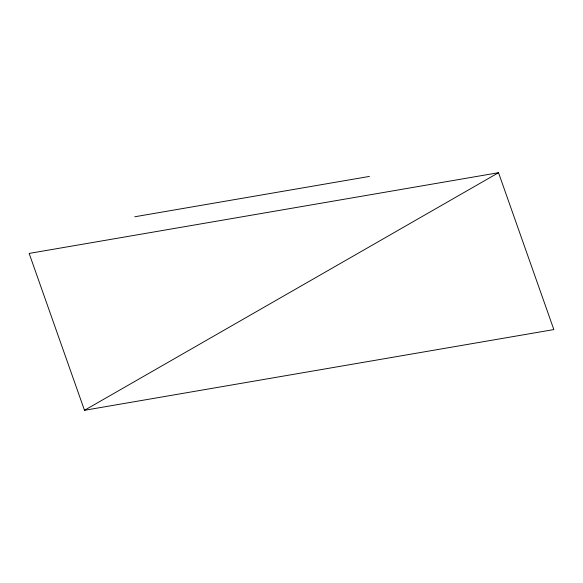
<?xml version="1.0" encoding="UTF-8"?>
<svg xmlns="http://www.w3.org/2000/svg" width="583" height="583" viewBox="0 0 583 583"><rect width="100%" height="100%" fill="white"/><g stroke="black" fill="none" stroke-linecap="round" stroke-linejoin="round"><path stroke-width="0.87" d="M84.484 410.294L498.516 172.706L553.85 329.577L84.484 410.294L29.15 253.423L498.516 172.706M134.753 216.774L369.433 176.416"/></g></svg>
